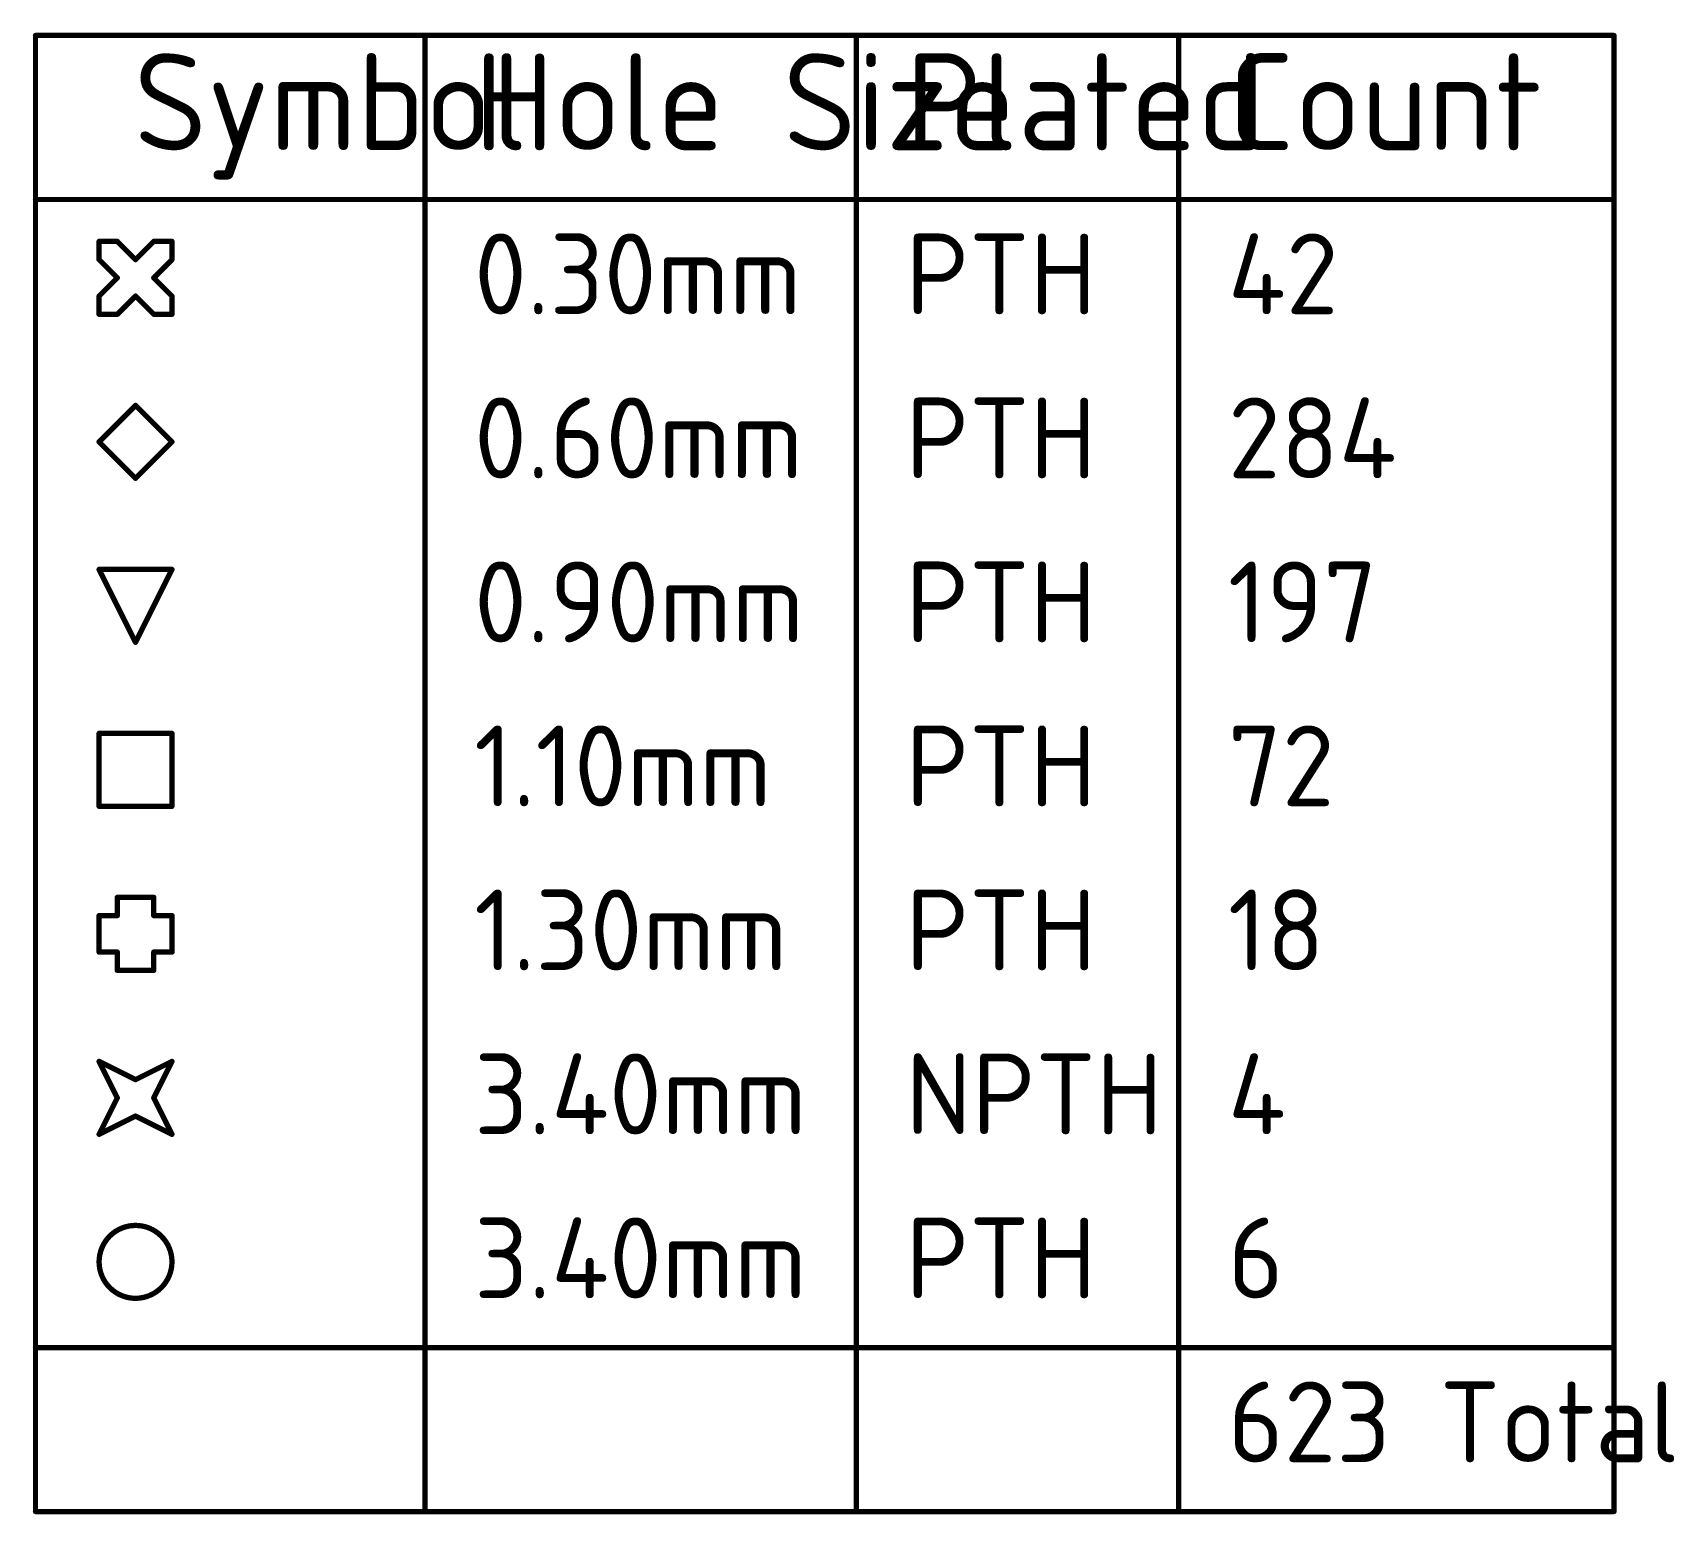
# Model space of a CAD drawing. Header units: inches. Extents: x 0 to 280, y 0 to 265.
# Drawn here: x -0.2 to 77, y 194.9 to 264.6 of the extents above; entities that cross this region are included whole.
import ezdxf

# ---------------------------------------------------------------- set-up
doc = ezdxf.new("R2010")
doc.units = ezdxf.units.IN
doc.layers.add('Drill Drawing', color=1, linetype='Continuous')
doc.styles.add('GOST type B', font='', dxfattribs={"height": 0.2})
doc.styles.get('GOST type B').set_extended_font_data('GOST type B')

msp = doc.modelspace()

# ---------------------------------------------------------------- linework, layer by layer
at = {"layer": 'Drill Drawing'}
for points in [[(-0.107, 264.436, 0.25, 0.25, 0), (74.133, 264.436, 0.25, 0.25, 0)], [(-0.107, 195.019, 0.25, 0.25, 0), (-0.107, 264.436, 0.25, 0.25, 0)], [(18.211, 195.019, 0.25, 0.25, 0), (18.211, 264.436, 0.25, 0.25, 0)], [(38.501, 195.019, 0.25, 0.25, 0), (38.501, 264.436, 0.25, 0.25, 0)], [(53.665, 195.019, 0.25, 0.25, 0), (53.665, 264.436, 0.25, 0.25, 0)], [(74.133, 195.019, 0.25, 0.25, 0), (74.133, 264.436, 0.25, 0.25, 0)], [(-0.107, 256.723, 0.25, 0.25, 0), (74.133, 256.723, 0.25, 0.25, 0)], [(2.884, 253.895, 0.25, 0.25, 0), (2.884, 254.752, 0.25, 0.25, 0)], [(2.884, 254.752, 0.25, 0.25, 0), (3.741, 254.752, 0.25, 0.25, 0)], [(3.741, 254.752, 0.25, 0.25, 0), (4.598, 253.895, 0.25, 0.25, 0)], [(4.598, 253.895, 0.25, 0.25, 0), (5.455, 254.752, 0.25, 0.25, 0)], [(5.455, 254.752, 0.25, 0.25, 0), (6.312, 254.752, 0.25, 0.25, 0)], [(6.312, 253.895, 0.25, 0.25, 0), (6.312, 254.752, 0.25, 0.25, 0)], [(2.884, 253.895, 0.25, 0.25, 0), (3.741, 253.038, 0.25, 0.25, 0)], [(5.455, 253.038, 0.25, 0.25, 0), (6.312, 253.895, 0.25, 0.25, 0)], [(2.884, 252.181, 0.25, 0.25, 0), (3.741, 253.038, 0.25, 0.25, 0)], [(5.455, 253.038, 0.25, 0.25, 0), (6.312, 252.181, 0.25, 0.25, 0)], [(2.884, 251.324, 0.25, 0.25, 0), (2.884, 252.181, 0.25, 0.25, 0)], [(3.741, 251.324, 0.25, 0.25, 0), (4.598, 252.181, 0.25, 0.25, 0)], [(4.598, 252.181, 0.25, 0.25, 0), (5.455, 251.324, 0.25, 0.25, 0)], [(6.312, 251.324, 0.25, 0.25, 0), (6.312, 252.181, 0.25, 0.25, 0)], [(2.884, 251.324, 0.25, 0.25, 0), (3.741, 251.324, 0.25, 0.25, 0)], [(5.455, 251.324, 0.25, 0.25, 0), (6.312, 251.324, 0.25, 0.25, 0)], [(2.884, 245.325, 0.25, 0.25, 0), (4.598, 247.039, 0.25, 0.25, 0)], [(4.598, 247.039, 0.25, 0.25, 0), (6.312, 245.325, 0.25, 0.25, 0)], [(2.884, 245.325, 0.25, 0.25, 0), (4.598, 243.611, 0.25, 0.25, 0)], [(4.598, 243.611, 0.25, 0.25, 0), (6.312, 245.325, 0.25, 0.25, 0)], [(2.884, 239.326, 0.25, 0.25, 0), (6.312, 239.326, 0.25, 0.25, 0)], [(2.884, 239.326, 0.25, 0.25, 0), (4.598, 235.898, 0.25, 0.25, 0)], [(4.598, 235.898, 0.25, 0.25, 0), (6.312, 239.326, 0.25, 0.25, 0)], [(2.884, 231.613, 0.25, 0.25, 0), (6.312, 231.613, 0.25, 0.25, 0)], [(2.884, 228.185, 0.25, 0.25, 0), (2.884, 231.613, 0.25, 0.25, 0)], [(6.312, 228.185, 0.25, 0.25, 0), (6.312, 231.613, 0.25, 0.25, 0)], [(2.884, 228.185, 0.25, 0.25, 0), (6.312, 228.185, 0.25, 0.25, 0)], [(3.741, 223.043, 0.25, 0.25, 0), (3.741, 223.9, 0.25, 0.25, 0)], [(3.741, 223.9, 0.25, 0.25, 0), (5.455, 223.9, 0.25, 0.25, 0)], [(5.455, 223.043, 0.25, 0.25, 0), (5.455, 223.9, 0.25, 0.25, 0)], [(2.884, 221.329, 0.25, 0.25, 0), (2.884, 223.043, 0.25, 0.25, 0)], [(2.884, 223.043, 0.25, 0.25, 0), (3.741, 223.043, 0.25, 0.25, 0)], [(5.455, 223.043, 0.25, 0.25, 0), (6.312, 223.043, 0.25, 0.25, 0)], [(6.312, 221.329, 0.25, 0.25, 0), (6.312, 223.043, 0.25, 0.25, 0)], [(2.884, 221.329, 0.25, 0.25, 0), (3.741, 221.329, 0.25, 0.25, 0)], [(3.741, 220.472, 0.25, 0.25, 0), (3.741, 221.329, 0.25, 0.25, 0)], [(5.455, 221.329, 0.25, 0.25, 0), (6.312, 221.329, 0.25, 0.25, 0)], [(5.455, 220.472, 0.25, 0.25, 0), (5.455, 221.329, 0.25, 0.25, 0)], [(3.741, 220.472, 0.25, 0.25, 0), (5.455, 220.472, 0.25, 0.25, 0)], [(2.884, 216.187, 0.25, 0.25, 0), (4.598, 215.33, 0.25, 0.25, 0)], [(2.884, 216.187, 0.25, 0.25, 0), (3.741, 214.473, 0.25, 0.25, 0)], [(4.598, 215.33, 0.25, 0.25, 0), (6.312, 216.187, 0.25, 0.25, 0)], [(5.455, 214.473, 0.25, 0.25, 0), (6.312, 216.187, 0.25, 0.25, 0)], [(2.884, 212.759, 0.25, 0.25, 0), (3.741, 214.473, 0.25, 0.25, 0)], [(5.455, 214.473, 0.25, 0.25, 0), (6.312, 212.759, 0.25, 0.25, 0)], [(2.884, 212.759, 0.25, 0.25, 0), (4.598, 213.616, 0.25, 0.25, 0)], [(4.598, 213.616, 0.25, 0.25, 0), (6.312, 212.759, 0.25, 0.25, 0)], [(-0.107, 202.732, 0.25, 0.25, 0), (74.133, 202.732, 0.25, 0.25, 0)], [(-0.107, 195.019, 0.25, 0.25, 0), (74.133, 195.019, 0.25, 0.25, 0)]]:
    msp.add_lwpolyline(points, format="xyseb", dxfattribs=at)
for points in [[(-0.17, 264.436, 0.125, 0.125, 1), (-0.045, 264.436, 0.125, 0.125, 1)], [(-0.17, 264.436, 0.125, 0.125, 1), (-0.045, 264.436, 0.125, 0.125, 1)], [(18.149, 264.436, 0.125, 0.125, 1), (18.274, 264.436, 0.125, 0.125, 1)], [(38.438, 264.436, 0.125, 0.125, 1), (38.563, 264.436, 0.125, 0.125, 1)], [(53.603, 264.436, 0.125, 0.125, 1), (53.728, 264.436, 0.125, 0.125, 1)], [(74.071, 264.436, 0.125, 0.125, 1), (74.196, 264.436, 0.125, 0.125, 1)], [(74.071, 264.436, 0.125, 0.125, 1), (74.196, 264.436, 0.125, 0.125, 1)], [(-0.17, 256.723, 0.125, 0.125, 1), (-0.045, 256.723, 0.125, 0.125, 1)], [(74.071, 256.723, 0.125, 0.125, 1), (74.196, 256.723, 0.125, 0.125, 1)], [(2.822, 254.752, 0.125, 0.125, 1), (2.947, 254.752, 0.125, 0.125, 1)], [(2.822, 254.752, 0.125, 0.125, 1), (2.947, 254.752, 0.125, 0.125, 1)], [(3.679, 254.752, 0.125, 0.125, 1), (3.804, 254.752, 0.125, 0.125, 1)], [(3.679, 254.752, 0.125, 0.125, 1), (3.804, 254.752, 0.125, 0.125, 1)], [(5.393, 254.752, 0.125, 0.125, 1), (5.518, 254.752, 0.125, 0.125, 1)], [(5.393, 254.752, 0.125, 0.125, 1), (5.518, 254.752, 0.125, 0.125, 1)], [(6.25, 254.752, 0.125, 0.125, 1), (6.375, 254.752, 0.125, 0.125, 1)], [(6.25, 254.752, 0.125, 0.125, 1), (6.375, 254.752, 0.125, 0.125, 1)], [(2.822, 253.895, 0.125, 0.125, 1), (2.947, 253.895, 0.125, 0.125, 1)], [(2.822, 253.895, 0.125, 0.125, 1), (2.947, 253.895, 0.125, 0.125, 1)], [(4.536, 253.895, 0.125, 0.125, 1), (4.661, 253.895, 0.125, 0.125, 1)], [(4.536, 253.895, 0.125, 0.125, 1), (4.661, 253.895, 0.125, 0.125, 1)], [(6.25, 253.895, 0.125, 0.125, 1), (6.375, 253.895, 0.125, 0.125, 1)], [(6.25, 253.895, 0.125, 0.125, 1), (6.375, 253.895, 0.125, 0.125, 1)], [(3.679, 253.038, 0.125, 0.125, 1), (3.804, 253.038, 0.125, 0.125, 1)], [(3.679, 253.038, 0.125, 0.125, 1), (3.804, 253.038, 0.125, 0.125, 1)], [(5.393, 253.038, 0.125, 0.125, 1), (5.518, 253.038, 0.125, 0.125, 1)], [(5.393, 253.038, 0.125, 0.125, 1), (5.518, 253.038, 0.125, 0.125, 1)], [(2.822, 252.181, 0.125, 0.125, 1), (2.947, 252.181, 0.125, 0.125, 1)], [(2.822, 252.181, 0.125, 0.125, 1), (2.947, 252.181, 0.125, 0.125, 1)], [(4.536, 252.181, 0.125, 0.125, 1), (4.661, 252.181, 0.125, 0.125, 1)], [(4.536, 252.181, 0.125, 0.125, 1), (4.661, 252.181, 0.125, 0.125, 1)], [(6.25, 252.181, 0.125, 0.125, 1), (6.375, 252.181, 0.125, 0.125, 1)], [(6.25, 252.181, 0.125, 0.125, 1), (6.375, 252.181, 0.125, 0.125, 1)], [(2.822, 251.324, 0.125, 0.125, 1), (2.947, 251.324, 0.125, 0.125, 1)], [(2.822, 251.324, 0.125, 0.125, 1), (2.947, 251.324, 0.125, 0.125, 1)], [(3.679, 251.324, 0.125, 0.125, 1), (3.804, 251.324, 0.125, 0.125, 1)], [(3.679, 251.324, 0.125, 0.125, 1), (3.804, 251.324, 0.125, 0.125, 1)], [(5.393, 251.324, 0.125, 0.125, 1), (5.518, 251.324, 0.125, 0.125, 1)], [(5.393, 251.324, 0.125, 0.125, 1), (5.518, 251.324, 0.125, 0.125, 1)], [(6.25, 251.324, 0.125, 0.125, 1), (6.375, 251.324, 0.125, 0.125, 1)], [(6.25, 251.324, 0.125, 0.125, 1), (6.375, 251.324, 0.125, 0.125, 1)], [(4.536, 247.039, 0.125, 0.125, 1), (4.661, 247.039, 0.125, 0.125, 1)], [(4.536, 247.039, 0.125, 0.125, 1), (4.661, 247.039, 0.125, 0.125, 1)], [(2.822, 245.325, 0.125, 0.125, 1), (2.947, 245.325, 0.125, 0.125, 1)], [(2.822, 245.325, 0.125, 0.125, 1), (2.947, 245.325, 0.125, 0.125, 1)], [(6.25, 245.325, 0.125, 0.125, 1), (6.375, 245.325, 0.125, 0.125, 1)], [(6.25, 245.325, 0.125, 0.125, 1), (6.375, 245.325, 0.125, 0.125, 1)], [(4.536, 243.611, 0.125, 0.125, 1), (4.661, 243.611, 0.125, 0.125, 1)], [(4.536, 243.611, 0.125, 0.125, 1), (4.661, 243.611, 0.125, 0.125, 1)], [(2.822, 239.326, 0.125, 0.125, 1), (2.947, 239.326, 0.125, 0.125, 1)], [(2.822, 239.326, 0.125, 0.125, 1), (2.947, 239.326, 0.125, 0.125, 1)], [(6.25, 239.326, 0.125, 0.125, 1), (6.375, 239.326, 0.125, 0.125, 1)], [(6.25, 239.326, 0.125, 0.125, 1), (6.375, 239.326, 0.125, 0.125, 1)], [(4.536, 235.898, 0.125, 0.125, 1), (4.661, 235.898, 0.125, 0.125, 1)], [(4.536, 235.898, 0.125, 0.125, 1), (4.661, 235.898, 0.125, 0.125, 1)], [(2.822, 231.613, 0.125, 0.125, 1), (2.947, 231.613, 0.125, 0.125, 1)], [(2.822, 231.613, 0.125, 0.125, 1), (2.947, 231.613, 0.125, 0.125, 1)], [(6.25, 231.613, 0.125, 0.125, 1), (6.375, 231.613, 0.125, 0.125, 1)], [(6.25, 231.613, 0.125, 0.125, 1), (6.375, 231.613, 0.125, 0.125, 1)], [(2.822, 228.185, 0.125, 0.125, 1), (2.947, 228.185, 0.125, 0.125, 1)], [(2.822, 228.185, 0.125, 0.125, 1), (2.947, 228.185, 0.125, 0.125, 1)], [(6.25, 228.185, 0.125, 0.125, 1), (6.375, 228.185, 0.125, 0.125, 1)], [(6.25, 228.185, 0.125, 0.125, 1), (6.375, 228.185, 0.125, 0.125, 1)], [(3.679, 223.9, 0.125, 0.125, 1), (3.804, 223.9, 0.125, 0.125, 1)], [(3.679, 223.9, 0.125, 0.125, 1), (3.804, 223.9, 0.125, 0.125, 1)], [(5.393, 223.9, 0.125, 0.125, 1), (5.518, 223.9, 0.125, 0.125, 1)], [(5.393, 223.9, 0.125, 0.125, 1), (5.518, 223.9, 0.125, 0.125, 1)], [(2.822, 223.043, 0.125, 0.125, 1), (2.947, 223.043, 0.125, 0.125, 1)], [(2.822, 223.043, 0.125, 0.125, 1), (2.947, 223.043, 0.125, 0.125, 1)], [(3.679, 223.043, 0.125, 0.125, 1), (3.804, 223.043, 0.125, 0.125, 1)], [(3.679, 223.043, 0.125, 0.125, 1), (3.804, 223.043, 0.125, 0.125, 1)], [(5.393, 223.043, 0.125, 0.125, 1), (5.518, 223.043, 0.125, 0.125, 1)], [(5.393, 223.043, 0.125, 0.125, 1), (5.518, 223.043, 0.125, 0.125, 1)], [(6.25, 223.043, 0.125, 0.125, 1), (6.375, 223.043, 0.125, 0.125, 1)], [(6.25, 223.043, 0.125, 0.125, 1), (6.375, 223.043, 0.125, 0.125, 1)], [(2.822, 221.329, 0.125, 0.125, 1), (2.947, 221.329, 0.125, 0.125, 1)], [(2.822, 221.329, 0.125, 0.125, 1), (2.947, 221.329, 0.125, 0.125, 1)], [(3.679, 221.329, 0.125, 0.125, 1), (3.804, 221.329, 0.125, 0.125, 1)], [(3.679, 221.329, 0.125, 0.125, 1), (3.804, 221.329, 0.125, 0.125, 1)], [(5.393, 221.329, 0.125, 0.125, 1), (5.518, 221.329, 0.125, 0.125, 1)], [(5.393, 221.329, 0.125, 0.125, 1), (5.518, 221.329, 0.125, 0.125, 1)], [(6.25, 221.329, 0.125, 0.125, 1), (6.375, 221.329, 0.125, 0.125, 1)], [(6.25, 221.329, 0.125, 0.125, 1), (6.375, 221.329, 0.125, 0.125, 1)], [(3.679, 220.472, 0.125, 0.125, 1), (3.804, 220.472, 0.125, 0.125, 1)], [(3.679, 220.472, 0.125, 0.125, 1), (3.804, 220.472, 0.125, 0.125, 1)], [(5.393, 220.472, 0.125, 0.125, 1), (5.518, 220.472, 0.125, 0.125, 1)], [(5.393, 220.472, 0.125, 0.125, 1), (5.518, 220.472, 0.125, 0.125, 1)], [(2.822, 216.187, 0.125, 0.125, 1), (2.947, 216.187, 0.125, 0.125, 1)], [(2.822, 216.187, 0.125, 0.125, 1), (2.947, 216.187, 0.125, 0.125, 1)], [(6.25, 216.187, 0.125, 0.125, 1), (6.375, 216.187, 0.125, 0.125, 1)], [(6.25, 216.187, 0.125, 0.125, 1), (6.375, 216.187, 0.125, 0.125, 1)], [(4.536, 215.33, 0.125, 0.125, 1), (4.661, 215.33, 0.125, 0.125, 1)], [(4.536, 215.33, 0.125, 0.125, 1), (4.661, 215.33, 0.125, 0.125, 1)], [(3.679, 214.473, 0.125, 0.125, 1), (3.804, 214.473, 0.125, 0.125, 1)], [(3.679, 214.473, 0.125, 0.125, 1), (3.804, 214.473, 0.125, 0.125, 1)], [(5.393, 214.473, 0.125, 0.125, 1), (5.518, 214.473, 0.125, 0.125, 1)], [(5.393, 214.473, 0.125, 0.125, 1), (5.518, 214.473, 0.125, 0.125, 1)], [(4.536, 213.616, 0.125, 0.125, 1), (4.661, 213.616, 0.125, 0.125, 1)], [(4.536, 213.616, 0.125, 0.125, 1), (4.661, 213.616, 0.125, 0.125, 1)], [(2.822, 212.759, 0.125, 0.125, 1), (2.947, 212.759, 0.125, 0.125, 1)], [(2.822, 212.759, 0.125, 0.125, 1), (2.947, 212.759, 0.125, 0.125, 1)], [(6.25, 212.759, 0.125, 0.125, 1), (6.375, 212.759, 0.125, 0.125, 1)], [(6.25, 212.759, 0.125, 0.125, 1), (6.375, 212.759, 0.125, 0.125, 1)], [(6.312, 206.76, 0.25, 0.25, 1), (2.884, 206.76, 0.25, 0.25, 1)], [(2.822, 206.76, 0.125, 0.125, 1), (2.947, 206.76, 0.125, 0.125, 1)], [(6.25, 206.76, 0.125, 0.125, 1), (6.375, 206.76, 0.125, 0.125, 1)], [(-0.17, 202.732, 0.125, 0.125, 1), (-0.045, 202.732, 0.125, 0.125, 1)], [(74.071, 202.732, 0.125, 0.125, 1), (74.196, 202.732, 0.125, 0.125, 1)], [(-0.17, 195.019, 0.125, 0.125, 1), (-0.045, 195.019, 0.125, 0.125, 1)], [(-0.17, 195.019, 0.125, 0.125, 1), (-0.045, 195.019, 0.125, 0.125, 1)], [(18.149, 195.019, 0.125, 0.125, 1), (18.274, 195.019, 0.125, 0.125, 1)], [(38.438, 195.019, 0.125, 0.125, 1), (38.563, 195.019, 0.125, 0.125, 1)], [(53.603, 195.019, 0.125, 0.125, 1), (53.728, 195.019, 0.125, 0.125, 1)], [(74.071, 195.019, 0.125, 0.125, 1), (74.196, 195.019, 0.125, 0.125, 1)], [(74.071, 195.019, 0.125, 0.125, 1), (74.196, 195.019, 0.125, 0.125, 1)]]:
    msp.add_lwpolyline(points, format="xyseb", close=True, dxfattribs=at)

# ---------------------------------------------------------------- texts
at = {"layer": 'Drill Drawing', "style": 'GOST type B'}
for s, height, p in [('Symbol', 4.56, (4.52, 259.037)), ('Hole Size', 4.56, (20.525, 259.037)), ('Plated', 4.56, (40.814, 259.037)), ('Count', 4.56, (55.979, 259.037)), ('0.30mm', 3.8, (20.525, 251.324)), ('PTH', 3.8, (40.814, 251.324)), ('42', 3.8, (55.979, 251.324)), ('0.60mm', 3.8, (20.525, 243.611)), ('PTH', 3.8, (40.814, 243.611)), ('284', 3.8, (55.979, 243.611)), ('0.90mm', 3.8, (20.525, 235.898)), ('PTH', 3.8, (40.814, 235.898)), ('197', 3.8, (55.979, 235.898)), ('1.10mm', 3.8, (20.525, 228.185)), ('PTH', 3.8, (40.814, 228.185)), ('72', 3.8, (55.979, 228.185)), ('1.30mm', 3.8, (20.525, 220.472)), ('PTH', 3.8, (40.814, 220.472)), ('18', 3.8, (55.979, 220.472)), ('3.40mm', 3.8, (20.525, 212.759)), ('NPTH', 3.8, (40.814, 212.759)), ('4', 3.8, (55.979, 212.759)), ('3.40mm', 3.8, (20.525, 205.046)), ('PTH', 3.8, (40.814, 205.046)), ('6', 3.8, (55.979, 205.046)), ('623 Total', 3.8, (55.979, 197.333))]:
    msp.add_text(s, height=height, dxfattribs=at).set_placement(p)

doc.saveas('drawing.dxf')
